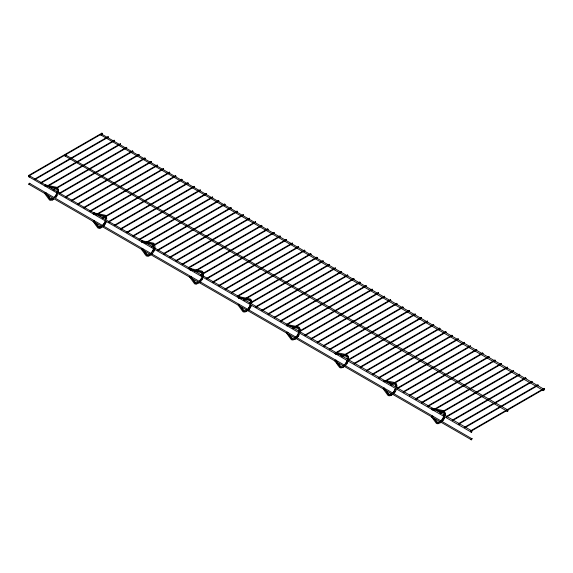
<?xml version="1.0" encoding="UTF-8"?>
<svg xmlns="http://www.w3.org/2000/svg" width="573" height="573" viewBox="0 0 573 573"><rect width="100%" height="100%" fill="white"/><g stroke="black" fill="none" stroke-linecap="round" stroke-linejoin="round"><path stroke-width="0.86" d="M191.124 269.768L190.866 268.694L189.971 269.102M286.693 324.941L286.944 326.016L287.847 325.607M431.777 408.707L432.028 409.774L433.689 410.118M29.345 177.028L28.772 176.699L28.937 176.133L29.345 175.703L29.918 176.033M29.345 184.563L28.772 184.234L28.937 183.661L29.345 183.231L29.918 183.568M65.422 156.2L64.849 155.87L65.422 154.868L66.002 155.204L65.831 155.77M101.908 134.942L101.092 135.414L100.927 135.035L101.5 134.039L102.08 134.376M472.073 438.839L471.092 439.878L471.092 438.939L471.908 438.467L472.073 438.839L29.345 183.231M46.041 193.538L45.969 192.592L44.887 192.872M141.61 248.718L141.681 249.663L146.194 255.845A7.334 4.233 -60 0 0 149.861 255.479M191.124 277.303L191.045 276.351L189.971 276.637M286.693 332.476L286.765 333.429L291.277 339.603A7.334 4.233 -60 0 0 293.598 339.81M431.777 416.242L431.849 417.187L436.361 423.368A7.334 4.233 -60 0 0 438.682 423.576M28.65 175.438L29.144 175.954L28.65 175.438L101.908 133.144L102.116 133.824L101.908 133.144M34.788 178.984L35.282 179.499L34.788 178.984L108.053 136.689L108.254 137.37L108.053 136.689M40.934 182.529L41.421 183.045L40.934 182.529L114.192 140.235L114.392 140.915L114.192 140.235M47.072 186.075L47.566 186.59L47.072 186.075L120.33 143.78L120.538 144.46L120.33 143.78M53.217 189.62L53.704 190.136L53.217 189.62L126.475 147.325L126.676 148.006L126.475 147.325M59.356 193.165L59.85 193.681L59.356 193.165L132.614 150.871L132.814 151.551L132.614 150.871M65.494 196.711L65.988 197.227L65.494 196.711L138.752 154.416L138.96 155.097L138.752 154.416M71.639 200.256L72.126 200.772L71.639 200.256L144.897 157.962L145.098 158.642L144.897 157.962M77.778 203.802L78.272 204.317L77.778 203.802L151.036 161.507L151.243 162.188L151.036 161.507M83.916 207.347L84.41 207.863L83.916 207.347L157.181 165.053L157.382 165.733L157.181 165.053M90.061 210.893L90.548 211.408L90.061 210.893L163.319 168.598L163.52 169.279L163.319 168.598M96.2 214.438L96.694 214.954L96.2 214.438L169.458 172.144L169.665 172.824L169.458 172.144M102.345 217.984L102.832 218.499L102.345 217.984L175.603 175.689L175.804 176.369L175.603 175.689M108.483 221.529L108.977 222.045L108.483 221.529L181.741 179.234L181.949 179.915L181.741 179.234M114.621 225.074L115.116 225.59L114.621 225.074L187.887 182.78L188.087 183.46L187.887 182.78M120.767 228.62L121.254 229.136L120.767 228.62L194.025 186.325L194.226 187.006L194.025 186.325M126.905 232.165L127.399 232.681L126.905 232.165L200.163 189.871L200.371 190.551L200.163 189.871M133.051 235.711L133.538 236.226L133.051 235.711L206.309 193.416L206.509 194.097L206.309 193.416M139.189 239.256L139.683 239.772L139.189 239.256L212.447 196.962L212.647 197.642L212.447 196.962M145.327 242.802L145.821 243.317L145.327 242.802L218.585 200.507L218.793 201.187L218.585 200.507M151.473 246.347L151.96 246.863L151.473 246.347L224.731 204.052L224.931 204.733L224.731 204.052M157.611 249.892L158.105 250.408L157.611 249.892L230.869 207.598L231.077 208.278L230.869 207.598M163.749 253.438L164.243 253.954L163.749 253.438L237.014 211.143L237.215 211.824L237.014 211.143M169.894 256.983L170.382 257.499L169.894 256.983L243.153 214.689L243.353 215.369L243.153 214.689M176.033 260.529L176.527 261.044L176.033 260.529L249.291 218.234L249.499 218.915L249.291 218.234M182.178 264.074L182.665 264.59L182.178 264.074L255.436 221.78L255.637 222.46L255.436 221.78M188.316 267.62L188.811 268.135L188.316 267.62L261.575 225.325L261.782 226.006L261.575 225.325M194.455 271.165L194.949 271.681L194.455 271.165L267.72 228.871L267.92 229.551L267.72 228.871M200.6 274.711L201.087 275.226L200.6 274.711L273.858 232.416L274.059 233.096L273.858 232.416M206.738 278.256L207.233 278.772L206.738 278.256L279.996 235.961L280.204 236.642L279.996 235.961M212.884 281.801L213.371 282.317L212.884 281.801L286.142 239.507L286.342 240.187L286.142 239.507M219.022 285.347L219.516 285.863L219.022 285.347L292.28 243.052L292.481 243.733L292.28 243.052M225.16 288.892L225.655 289.408L225.16 288.892L298.418 246.598L298.626 247.278L298.418 246.598M231.306 292.438L231.793 292.953L231.306 292.438L304.564 250.143L304.764 250.824L304.564 250.143M237.444 295.983L237.938 296.499L237.444 295.983L310.702 253.689L310.91 254.369L310.702 253.689M243.582 299.529L244.077 300.044L243.582 299.529L316.848 257.234L317.048 257.914L316.848 257.234M249.728 303.074L250.215 303.59L249.728 303.074L322.986 260.779L323.186 261.46L322.986 260.779M255.866 306.619L256.36 307.135L255.866 306.619L329.124 264.325L329.332 265.005L329.124 264.325M262.011 310.165L262.498 310.681L262.011 310.165L335.269 267.87L335.47 268.551L335.269 267.87M268.15 313.71L268.644 314.226L268.15 313.71L341.408 271.416L341.615 272.096L341.408 271.416M274.288 317.256L274.782 317.771L274.288 317.256L347.553 274.961L347.754 275.649L347.553 274.961M280.433 320.801L280.92 321.317L280.433 320.801L353.691 278.507L353.892 279.194L353.691 278.507M286.572 324.347L287.066 324.862L286.572 324.347L359.83 282.052L360.037 282.74L359.83 282.052M292.717 327.892L293.204 328.408L292.717 327.892L365.975 285.598L366.176 286.285L365.975 285.598M298.855 331.438L299.35 331.953L298.855 331.438L372.113 289.143L372.314 289.831L372.113 289.143M304.994 334.983L305.488 335.499L304.994 334.983L378.252 292.688L378.459 293.376L378.252 292.688M311.139 338.528L311.626 339.044L311.139 338.528L384.397 296.234L384.598 296.921L384.397 296.234M317.277 342.074L317.771 342.597L317.277 342.074L390.535 299.779L390.743 300.467L390.535 299.779M323.416 345.619L323.91 346.142L323.416 345.619L396.681 303.325L396.881 304.012L396.681 303.325M329.561 349.165L330.048 349.688L329.561 349.165L402.819 306.87L403.02 307.558L402.819 306.87M335.699 352.71L336.193 353.233L335.699 352.71L408.957 310.416L409.165 311.103L408.957 310.416M341.845 356.256L342.332 356.778L341.845 356.256L415.103 313.961L415.303 314.649L415.103 313.961M347.983 359.801L348.477 360.324L347.983 359.801L421.241 317.506L421.449 318.194L421.241 317.506M354.121 363.346L354.615 363.869L354.121 363.346L427.386 321.052L427.587 321.74L427.386 321.052M360.267 366.892L360.754 367.415L360.267 366.892L433.525 324.597L433.725 325.285L433.525 324.597M366.405 370.437L366.899 370.96L366.405 370.437L439.663 328.143L439.871 328.83L439.663 328.143M372.55 373.983L373.037 374.506L372.55 373.983L445.808 331.688L446.009 332.376L445.808 331.688M378.689 377.528L379.183 378.051L378.689 377.528L451.947 335.234L452.147 335.921L451.947 335.234M384.827 381.074L385.321 381.597L384.827 381.074L458.085 338.779L458.293 339.467L458.085 338.779M390.972 384.619L391.459 385.142L390.972 384.619L464.23 342.325L464.431 343.012L464.23 342.325M397.11 388.165L397.605 388.687L397.11 388.165L470.369 345.87L470.576 346.558L470.369 345.87M403.249 391.71L403.743 392.233L403.249 391.71L476.514 349.415L476.715 350.103L476.514 349.415M409.394 395.255L409.881 395.778L409.394 395.255L482.652 352.961L482.853 353.648L482.652 352.961M415.532 398.801L416.027 399.324L415.532 398.801L488.79 356.506L488.998 357.194L488.79 356.506M421.678 402.346L422.165 402.869L421.678 402.346L494.936 360.052L495.136 360.739L494.936 360.052M427.816 405.892L428.31 406.415L427.816 405.892L501.074 363.597L501.282 364.285L501.074 363.597M433.954 409.437L434.449 409.96L433.954 409.437L507.22 367.143L507.42 367.83L507.22 367.143M440.1 412.983L440.587 413.505L440.1 412.983L513.358 370.688L513.558 371.376L513.358 370.688M446.238 416.528L446.732 417.051L446.238 416.528L519.496 374.233L519.704 374.921L519.496 374.233M452.384 420.073L452.871 420.596L452.384 420.073L525.642 377.779L525.842 378.466L525.642 377.779M458.522 423.619L459.016 424.142L458.522 423.619L531.78 381.324L531.98 382.012L531.78 381.324M464.66 427.164L465.154 427.687L464.66 427.164L537.918 384.87L538.126 385.557L537.918 384.87M470.805 430.71L471.293 431.233L470.805 430.71L544.064 388.415L544.264 389.103L544.064 388.415M94.402 213.922L93.499 214.331L93.191 213.879M335.055 352.861L335.95 352.459L345.111 354.336M432.923 409.373L432.028 409.774M471.5 430.975L471.092 432.343L471.908 431.877L471.908 430.932L29.345 175.703M507.578 410.146L507.169 411.514L507.986 411.049L507.986 410.103L65.422 154.868M543.655 389.318L543.247 390.686L544.064 390.213L544.064 389.275L101.5 134.039M94.402 221.457L93.327 221.744L93.062 221.328M142.763 249.377L141.681 249.663M239.485 305.223L238.962 305.559L238.146 305.087M383.416 388.322L384.49 388.036M28.937 175.932L102.195 133.638M35.082 179.478L108.34 137.183M41.22 183.023L114.478 140.729M47.358 186.569L120.617 144.274M53.504 190.114L126.762 147.82M59.642 193.66L132.9 151.365M65.78 197.205L139.046 154.911M71.926 200.751L145.184 158.456M78.064 204.296L151.322 162.001M84.21 207.841L157.468 165.547M90.348 211.387L163.606 169.092M96.486 214.932L169.751 172.638M102.631 218.478L175.89 176.183M108.77 222.023L182.028 179.729M114.915 225.569L188.173 183.274M121.053 229.114L194.311 186.819M127.192 232.659L200.45 190.365M133.337 236.205L206.595 193.91M139.475 239.758L212.733 197.456M145.614 243.303L218.879 201.001M151.759 246.848L225.017 204.547M157.897 250.394L231.155 208.092M164.043 253.939L237.301 211.638M170.181 257.485L243.439 215.183M176.319 261.03L249.584 218.728M182.465 264.576L255.723 222.274M188.603 268.121L261.861 225.819M194.748 271.666L268.006 229.365M200.887 275.212L274.145 232.91M207.025 278.757L280.283 236.456M213.17 282.303L286.428 240.001M219.309 285.848L292.567 243.546M225.447 289.394L298.712 247.092M231.592 292.939L304.85 250.637M237.731 296.485L310.989 254.183M243.876 300.03L317.134 257.728M250.014 303.575L323.272 261.274M256.152 307.121L329.418 264.819M262.298 310.666L335.556 268.365M268.436 314.212L341.694 271.91M274.582 317.757L347.84 275.455M280.72 321.303L353.978 279.001M286.858 324.848L360.116 282.546M293.004 328.393L366.262 286.099M299.142 331.939L372.4 289.644M305.28 335.484L378.545 293.19M311.426 339.03L384.684 296.735M317.564 342.575L390.822 300.281M323.709 346.121L396.967 303.826M329.847 349.666L403.106 307.372M335.986 353.212L409.251 310.917M342.131 356.757L415.389 314.462M348.269 360.302L421.527 318.008M354.415 363.848L427.673 321.553M360.553 367.393L433.811 325.099M366.691 370.939L439.949 328.644M372.837 374.484L446.095 332.19M378.975 378.03L452.233 335.735M385.113 381.575L458.379 339.28M391.259 385.12L464.517 342.826M397.397 388.666L470.655 346.371M403.542 392.211L476.8 349.917M409.681 395.757L482.939 353.462M415.819 399.302L489.084 357.008M421.964 402.848L495.222 360.553M428.103 406.393L501.361 364.099M434.248 409.939L507.506 367.644M440.386 413.484L513.644 371.189M446.525 417.029L519.783 374.735M452.67 420.575L525.928 378.28M458.808 424.12L532.066 381.826M464.947 427.666L538.212 385.371M471.092 431.211L544.35 388.917M45.288 184.914L56.806 187.299M45.647 186.426L44.83 185.96M93.65 212.834L105.167 215.219A7.334 4.233 -60 0 1 105.991 215.985M142.004 240.76L153.528 243.138A7.334 4.233 -60 0 1 154.352 243.905M141.552 241.799L142.362 242.272M189.914 269.718L190.723 270.191M238.726 296.599L250.251 298.977A7.334 4.233 -60 0 1 251.59 300.889M238.275 297.638L239.084 298.11M287.087 324.519L298.612 326.904A7.334 4.233 -60 0 1 300.13 330.256M334.99 353.484L335.807 353.949M383.81 380.357L394.303 382.427M384.168 381.876L383.351 381.403M432.171 408.284L443.695 410.662M44.701 193.409L45.518 193.875M93.771 220.455L94.588 220.927M142.133 248.374L142.949 248.847M189.785 277.167L190.601 277.64M238.855 304.22L239.672 304.686M287.216 332.139L288.026 332.612M286.765 333.429L287.324 333.479M335.577 360.059L337.046 361.456M334.868 360.933L335.678 361.398M383.23 388.852L384.039 389.325M432.3 415.898L433.109 416.37M431.849 417.187L432.4 417.244M48.533 186.511L56.018 188.044A6.511 3.76 -60 0 1 58.167 192.793M50.123 187.428L55.108 188.445M96.063 214.266L104.379 215.964A6.511 3.76 -60 0 1 106.685 219.244M98.484 215.348L104.35 216.637A5.694 3.288 -60 0 1 105.525 219.244M144.425 242.186L152.74 243.89A6.511 3.76 -60 0 1 155.004 247.88A6.511 3.76 -60 0 1 151.63 254.269M141.86 242.25L144.353 242.759M146.015 243.102L152.712 244.564A5.694 3.288 -60 0 1 153.886 247.164M190.866 268.694L201.889 271.058A7.334 4.233 -60 0 1 203.236 272.97M191.955 269.933L201.102 271.81A6.511 3.76 -60 0 1 203.25 276.551M190.222 270.17L191.883 270.513M195.207 271.194L201.066 272.483A5.694 3.288 -60 0 1 202.248 275.09M241.147 298.024L249.463 299.729A6.511 3.76 -60 0 1 251.762 303.002M238.583 298.089L240.245 298.433M245.23 299.45L249.427 300.402A5.694 3.288 -60 0 1 250.609 303.01M289.508 325.951L297.824 327.649A6.511 3.76 -60 0 1 299.966 332.39M292.76 327.204L297.788 328.322A5.694 3.288 -60 0 1 298.97 330.929M337.039 353.699L346.185 355.568A6.511 3.76 -60 0 1 348.484 358.848M335.305 353.935L336.967 354.272M340.29 354.952L346.149 356.241A5.694 3.288 -60 0 1 347.331 358.848M386.231 381.79L394.546 383.495A6.511 3.76 -60 0 1 396.845 386.768M388.652 382.871L394.51 384.168A5.694 3.288 -60 0 1 395.692 386.768M435.423 409.881L442.908 411.414A6.511 3.76 -60 0 1 445.207 414.687M437.836 410.963L441.991 411.815M345.942 354.501L346.973 354.823A7.334 4.233 -60 0 1 348.491 358.182M100.927 135.035L543.655 390.643M64.849 155.87L507.578 411.471M28.772 176.699L471.5 432.307M28.772 184.234L471.5 439.842M432.672 408.298L432.987 408.75M384.311 380.379L384.626 380.83M287.589 324.54L287.904 324.991M239.228 296.621L239.543 297.072M142.512 240.775L142.82 241.226M94.151 212.855L94.459 213.306M45.79 184.936L46.098 185.387M435.143 419.314L437.178 421.943A5.694 3.288 -60 0 0 440.028 421.664M433.847 418.254L436.612 422.308A6.511 3.76 -60 0 0 440.601 422.666M433.159 418.269L434.076 419.615M386.782 391.395L388.816 394.023A5.694 3.288 -60 0 0 391.667 393.744M385.027 389.661L388.25 394.389A6.511 3.76 -60 0 0 392.24 394.747M383.487 389.268L388 395.449A7.334 4.233 -60 0 0 391.667 395.084M338.421 363.475L340.455 366.104A5.694 3.288 -60 0 0 343.306 365.825M336.666 361.735L339.889 366.469A6.511 3.76 -60 0 0 343.879 366.827M336.895 363.103L338.278 365.13M335.126 361.348L339.639 367.522A7.334 4.233 -60 0 0 343.306 367.164M289.601 334.883L292.101 338.185A5.694 3.288 -60 0 0 294.945 337.898M288.763 334.496L291.528 338.55A6.511 3.76 -60 0 0 295.518 338.901M287.617 333.83L289 335.857M241.699 307.629L243.74 310.265A5.694 3.288 -60 0 0 246.583 309.979M240.402 306.569L243.167 310.623A6.511 3.76 -60 0 0 247.156 310.981M238.404 305.502L242.916 311.683A7.334 4.233 -60 0 0 246.583 311.318M193.337 279.71L195.379 282.339A5.694 3.288 -60 0 0 198.222 282.059M191.583 277.977L194.813 282.704A6.511 3.76 -60 0 0 198.795 283.062M190.043 277.583L194.555 283.764A7.334 4.233 -60 0 0 196.883 283.972M144.518 251.117L147.017 254.419A5.694 3.288 -60 0 0 149.861 254.14M143.221 250.057L146.452 254.784A6.511 3.76 -60 0 0 150.441 255.143M144.375 252.772L145.298 254.118M96.164 223.198L98.656 226.5A5.694 3.288 -60 0 0 101.5 226.22M95.326 222.811L98.09 226.865A6.511 3.76 -60 0 0 102.08 227.223M95.097 223.499L96.013 224.845M93.327 221.744L97.833 227.925A7.334 4.233 -60 0 0 101.5 227.56M48.261 195.952L50.295 198.58A5.694 3.288 -60 0 0 53.139 198.294M46.499 194.211L49.729 198.946A6.511 3.76 -60 0 0 53.719 199.297M45.811 194.226L46.735 195.579M44.966 193.824L49.471 199.998A7.334 4.233 -60 0 0 50.546 200.335M336.129 360.116L336.387 360.532M106.069 222.26A6.511 3.76 -60 0 1 103.269 226.349M106.514 217.131A7.334 4.233 -60 0 1 106.685 218.578M105.991 221.973A7.334 4.233 -60 0 1 103.276 226.177M104.988 221.88A5.694 3.288 -60 0 1 102.546 225.461M105.375 217.296A6.511 3.76 -60 0 1 105.375 220.046M104.916 221.593A6.511 3.76 -60 0 1 102.116 225.683M99.731 227.066A6.511 3.76 -60 0 1 98.62 227.173M396.23 389.783A6.511 3.76 -60 0 1 393.436 393.873M395.334 382.743A7.334 4.233 -60 0 1 396.853 386.102M395.334 391.209A7.334 4.233 -60 0 1 394.639 392.283M395.556 388.05A5.694 3.288 -60 0 1 392.706 392.985M395.535 384.82A6.511 3.76 -60 0 1 395.692 386.102M395.076 389.117A6.511 3.76 -60 0 1 393.393 392.039M391.087 394.081A6.511 3.76 -60 0 1 389.898 394.589M202.785 278.098A6.511 3.76 -60 0 1 199.991 282.195M203.408 274.417A7.334 4.233 -60 0 1 203.236 276.071M202.713 277.812A7.334 4.233 -60 0 1 201.889 279.531M202.111 276.372A5.694 3.288 -60 0 1 199.268 281.3M200.901 278.958A6.511 3.76 -60 0 1 199.948 280.355M251.146 306.018A6.511 3.76 -60 0 1 248.353 310.115M251.074 305.731A7.334 4.233 -60 0 1 250.251 307.45M249.921 307.995A7.334 4.233 -60 0 1 248.36 309.936M250.473 304.292A5.694 3.288 -60 0 1 247.622 309.219M250.458 301.054A6.511 3.76 -60 0 1 250.616 302.343M250 305.359A6.511 3.76 -60 0 1 248.31 308.274M299.507 333.944A6.511 3.76 -60 0 1 296.714 338.034M298.612 335.37A7.334 4.233 -60 0 1 297.537 336.945M296.284 338.263A7.334 4.233 -60 0 1 294.945 339.245M298.834 332.211A5.694 3.288 -60 0 1 295.983 337.139M298.82 331.731A6.511 3.76 -60 0 1 295.561 337.368M444.591 417.703A6.511 3.76 -60 0 1 441.79 421.8M445.035 412.574A7.334 4.233 -60 0 1 445.035 415.676M444.519 417.416A7.334 4.233 -60 0 1 442.621 420.704M442.872 412.087A5.694 3.288 -60 0 1 444.054 414.694M443.91 415.977A5.694 3.288 -60 0 1 441.067 420.904M444.054 414.021A6.511 3.76 -60 0 1 440.644 421.134M439.448 422A6.511 3.76 -60 0 1 438.259 422.509M154.352 249.892A7.334 4.233 -60 0 1 153.528 251.611M153.75 248.446A5.694 3.288 -60 0 1 150.907 253.381M153.278 249.513A6.511 3.76 -60 0 1 151.587 252.435M347.868 361.864A6.511 3.76 -60 0 1 345.075 365.954M347.797 361.577A7.334 4.233 -60 0 1 346.973 363.289M347.195 360.131A5.694 3.288 -60 0 1 344.344 365.058M346.715 361.198A6.511 3.76 -60 0 1 345.032 364.12M57.708 194.34A6.511 3.76 -60 0 1 56.018 197.255M57.629 188.059A7.334 4.233 -60 0 1 58.152 192.306M56.806 195.765A7.334 4.233 -60 0 1 55.731 197.341M53.139 199.64A7.334 4.233 -60 0 1 51.799 200.206M55.989 188.718A5.694 3.288 -60 0 1 57.164 191.325M57.028 192.607A5.694 3.288 -60 0 1 54.184 197.535M56.555 193.674A6.511 3.76 -60 0 1 54.872 196.596M52.566 198.638A6.511 3.76 -60 0 1 51.377 199.139"/></g></svg>
